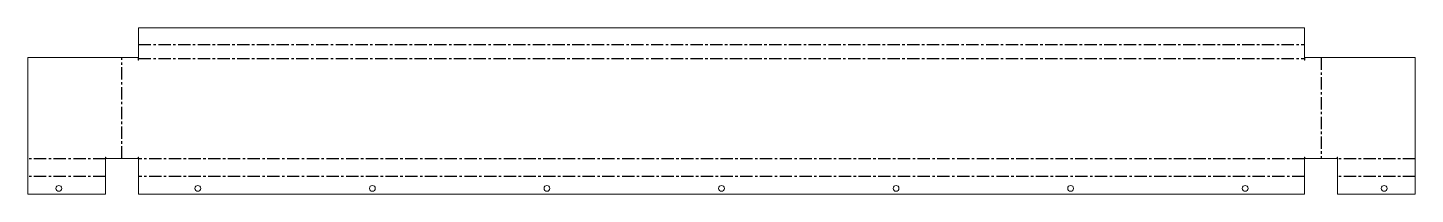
# Model space of a CAD drawing. Header units: millimetres. Extents: x -715 to 715, y -37 to 135.
import ezdxf

# ---------------------------------------------------------------- set-up
doc = ezdxf.new("R2010")
doc.units = ezdxf.units.MM
doc.linetypes.add('CENTERX2', pattern=[20.32, 12.7, -2.54, 2.54, -2.54])

msp = doc.modelspace()

# ---------------------------------------------------------------- linework, layer by layer
at = {"color": 7, "linetype": 'Continuous', "lineweight": 18}
for p, q in [((-601, 101.5), (-601, 134.7)), ((-601, 134.7), (601, 134.7)), ((601, 134.7), (601, 101.5)), ((-715.3, -36.7), (-715.3, 104)), ((-601.5, 104), (-715.3, 104)), ((-601.5, 104), (-601.5, 101.5)), ((-601.5, 101.5), (-601, 101.5)), ((601, 101.5), (601.5, 101.5)), ((601.5, 101.5), (601.5, 104)), ((715.3, 104), (601.5, 104)), ((715.3, -36.7), (715.3, 104)), ((-634.8, 1.5), (-635.3, 1.5)), ((-635.3, 1.5), (-635.3, -36.7)), ((-634.8, 0), (-634.8, 1.5)), ((-601.5, 0), (-634.8, 0)), ((-601, 1.5), (-601.5, 1.5)), ((-601.5, 1.5), (-601.5, 0)), ((-601, -36.7), (-601, 1.5)), ((601.5, 1.5), (601, 1.5)), ((601, 1.5), (601, -36.7)), ((601.5, 0), (601.5, 1.5)), ((634.8, 0), (601.5, 0)), ((635.3, 1.5), (634.8, 1.5)), ((634.8, 1.5), (634.8, 0)), ((635.3, 1.5), (635.3, -36.7)), ((-635.3, -36.7), (-715.3, -36.7)), ((601, -36.7), (-601, -36.7)), ((635.3, -36.7), (715.3, -36.7))]:
    msp.add_line(p, q, dxfattribs=at)
at = {"color": 7, "linetype": 'CENTERX2'}
for p, q in [((-601, 117.5), (601, 117.5)), ((-618.2, 0), (-618.2, 104)), ((-601, 103.2), (601, 103.2)), ((618.2, 104), (618.2, 0)), ((-635.3, -0.2), (-715.3, -0.2)), ((601, -0.2), (-601, -0.2)), ((715.3, -0.2), (635.3, -0.2)), ((-635.3, -18.5), (-715.3, -18.5)), ((601, -18.5), (-601, -18.5)), ((715.3, -18.5), (635.3, -18.5))]:
    msp.add_line(p, q, dxfattribs=at)
at = {"color": 7, "linetype": 'Continuous', "lineweight": 18}
for centre in [(-683.3, -30.7), (-540, -30.7), (-360, -30.7), (-180, -30.7), (0, -30.7), (180, -30.7), (360, -30.7), (540, -30.7), (683.3, -30.7)]:
    msp.add_circle(centre, 3, dxfattribs=at)

doc.saveas('drawing.dxf')
